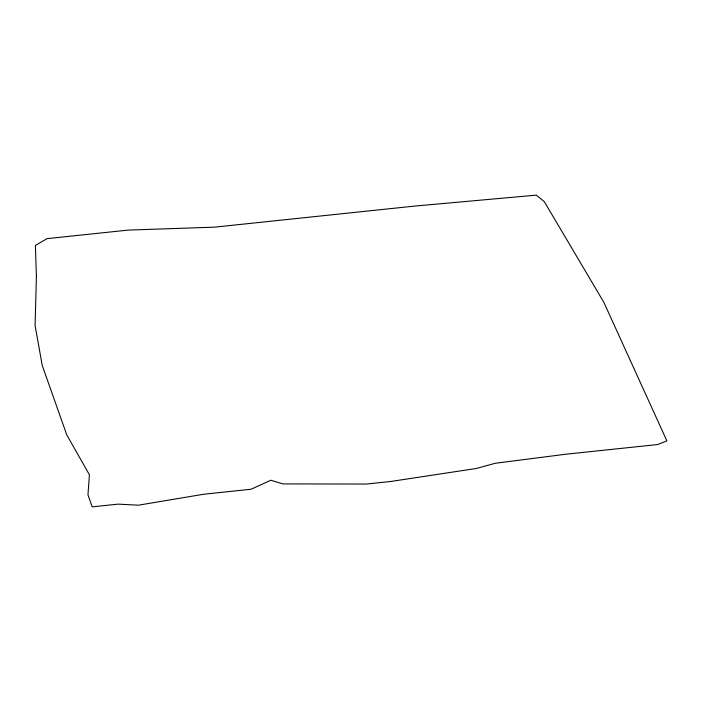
<?xml version="1.0" encoding="UTF-8"?>
<svg xmlns="http://www.w3.org/2000/svg" width="702" height="702" viewBox="0 0 702 702"><rect width="100%" height="100%" fill="white"/><g stroke="black" fill="none" stroke-linecap="round" stroke-linejoin="round"><path stroke-width="1.05" d="M36.399 276.395L35.1 325.579L42.26 365.531L66.725 434.784L89.417 474.815L87.961 494.866L92.19 506.853L118.182 504.124L138.434 505.186L203.773 494.226L251.035 489.25L270.867 480.229L282.845 483.906L366.312 484.047L390.61 481.493L476.404 468.471L495.138 463.294L566.119 454.185L657.634 444.55L666.9 440.891L603.86 302.343L544.296 201.641L536.302 195.147L414.873 206.063L214.584 227.15L128.238 230.098L47.104 238.636L35.39 245.446L36.399 276.395"/></g></svg>
